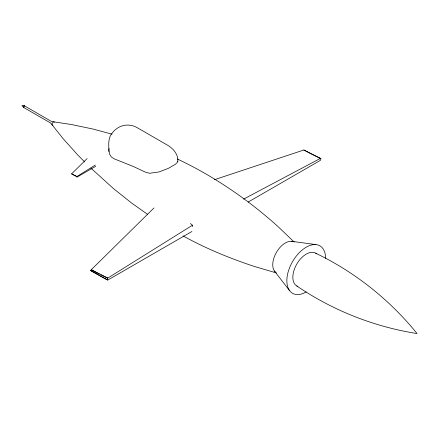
<?xml version="1.0" encoding="UTF-8"?>
<svg xmlns="http://www.w3.org/2000/svg" width="439" height="439" viewBox="0 0 439 439"><rect width="100%" height="100%" fill="white"/><g stroke="black" fill="none" stroke-linecap="round" stroke-linejoin="round"><path stroke-width="0.66" d="M109.081 148.547L108.883 150.006L109.52 154.007L111.391 157.014L114.37 158.907L133.242 166.452L145.797 172.324L149.683 173.268L159.055 171.94L168.428 168.313L175.287 164.351L177.158 162.529L177.8 161.118M95.334 165.031L76.88 176.549L71.595 173.866L87.125 158.578M99.538 274.112A273.025 157.634 60 0 1 91.274 269.7L153.985 207.965M90.511 270.078L90.275 270.413L107.78 280.06L191.881 231.507M190.394 223.539A91.702 52.943 60 0 1 192.474 225.223L107.78 278.101L107.149 279.105L107.253 279.895M95.735 166.293L76.88 177.18L76.88 176.549A87.366 50.441 60 0 1 71.595 173.866M248.15 202.066L320.404 160.35L321.041 158.666L303.898 149.995L214.408 179.71M243.579 199.13L320.404 158.391A273.025 157.634 60 0 1 303.898 149.99M90.363 270.468L90.708 270.528M291.606 241.302L315.91 244.6M24.326 105.804L21.95 105.448L23.448 107.325M112.033 134.186L93.046 129.055L71.211 124.478L51.566 121.526L24.463 105.843M276.427 272.943L254.104 266.385C229.624 258.231 205.617 248.414 183.036 235.875M177.372 159.006C213.809 176.215 247.426 199.141 277.41 226.025L294.245 242.081M315.679 253.188C354.849 272.054 389.733 299.738 417.05 333.552C374.105 326.808 332.685 310.439 296.764 285.948M91.274 269.705L107.78 278.101A273.025 157.634 60 0 1 100.932 274.814M90.511 270.506L107.39 279.978M23.552 107.423L50.688 123.052L63.062 138.587L77.944 155.208L84.672 161.909M147.707 214.441L131.651 203.065L113.558 188.671L90.922 168.132M274.435 271.044L289.444 290.442M192.474 225.223L192.474 226.54M177.8 161.837C178.624 154.956 173.657 148.958 168.137 145.534L137.22 127.689C131.497 124.281 124.078 124.16 118.321 127.557C116.22 129.028 113.986 130.482 112.576 132.677C107.588 137.692 108.905 145.144 108.883 151.532M297.801 286.426A18.915 10.92 -60 0 1 296.764 264.108A18.915 10.92 -60 0 1 316.612 253.846M52.965 125.175A1.822 1.054 -60 0 1 52.279 123.233A1.822 1.054 -60 0 1 54.42 122.157M24.008 107.374A0.911 0.527 -60 0 1 23.366 106.94A0.911 0.527 -60 0 1 24.118 105.837A0.911 0.527 -60 0 1 24.628 106.468M275.873 272.531A17.779 10.262 -60 0 1 276.142 252.875A17.779 10.262 -60 0 1 292.972 241.565M306.219 291.94A27.399 15.82 -60 0 1 286.848 280.757A27.399 15.82 -60 0 1 306.219 247.195A27.399 15.82 -60 0 1 325.595 258.384"/></g></svg>
